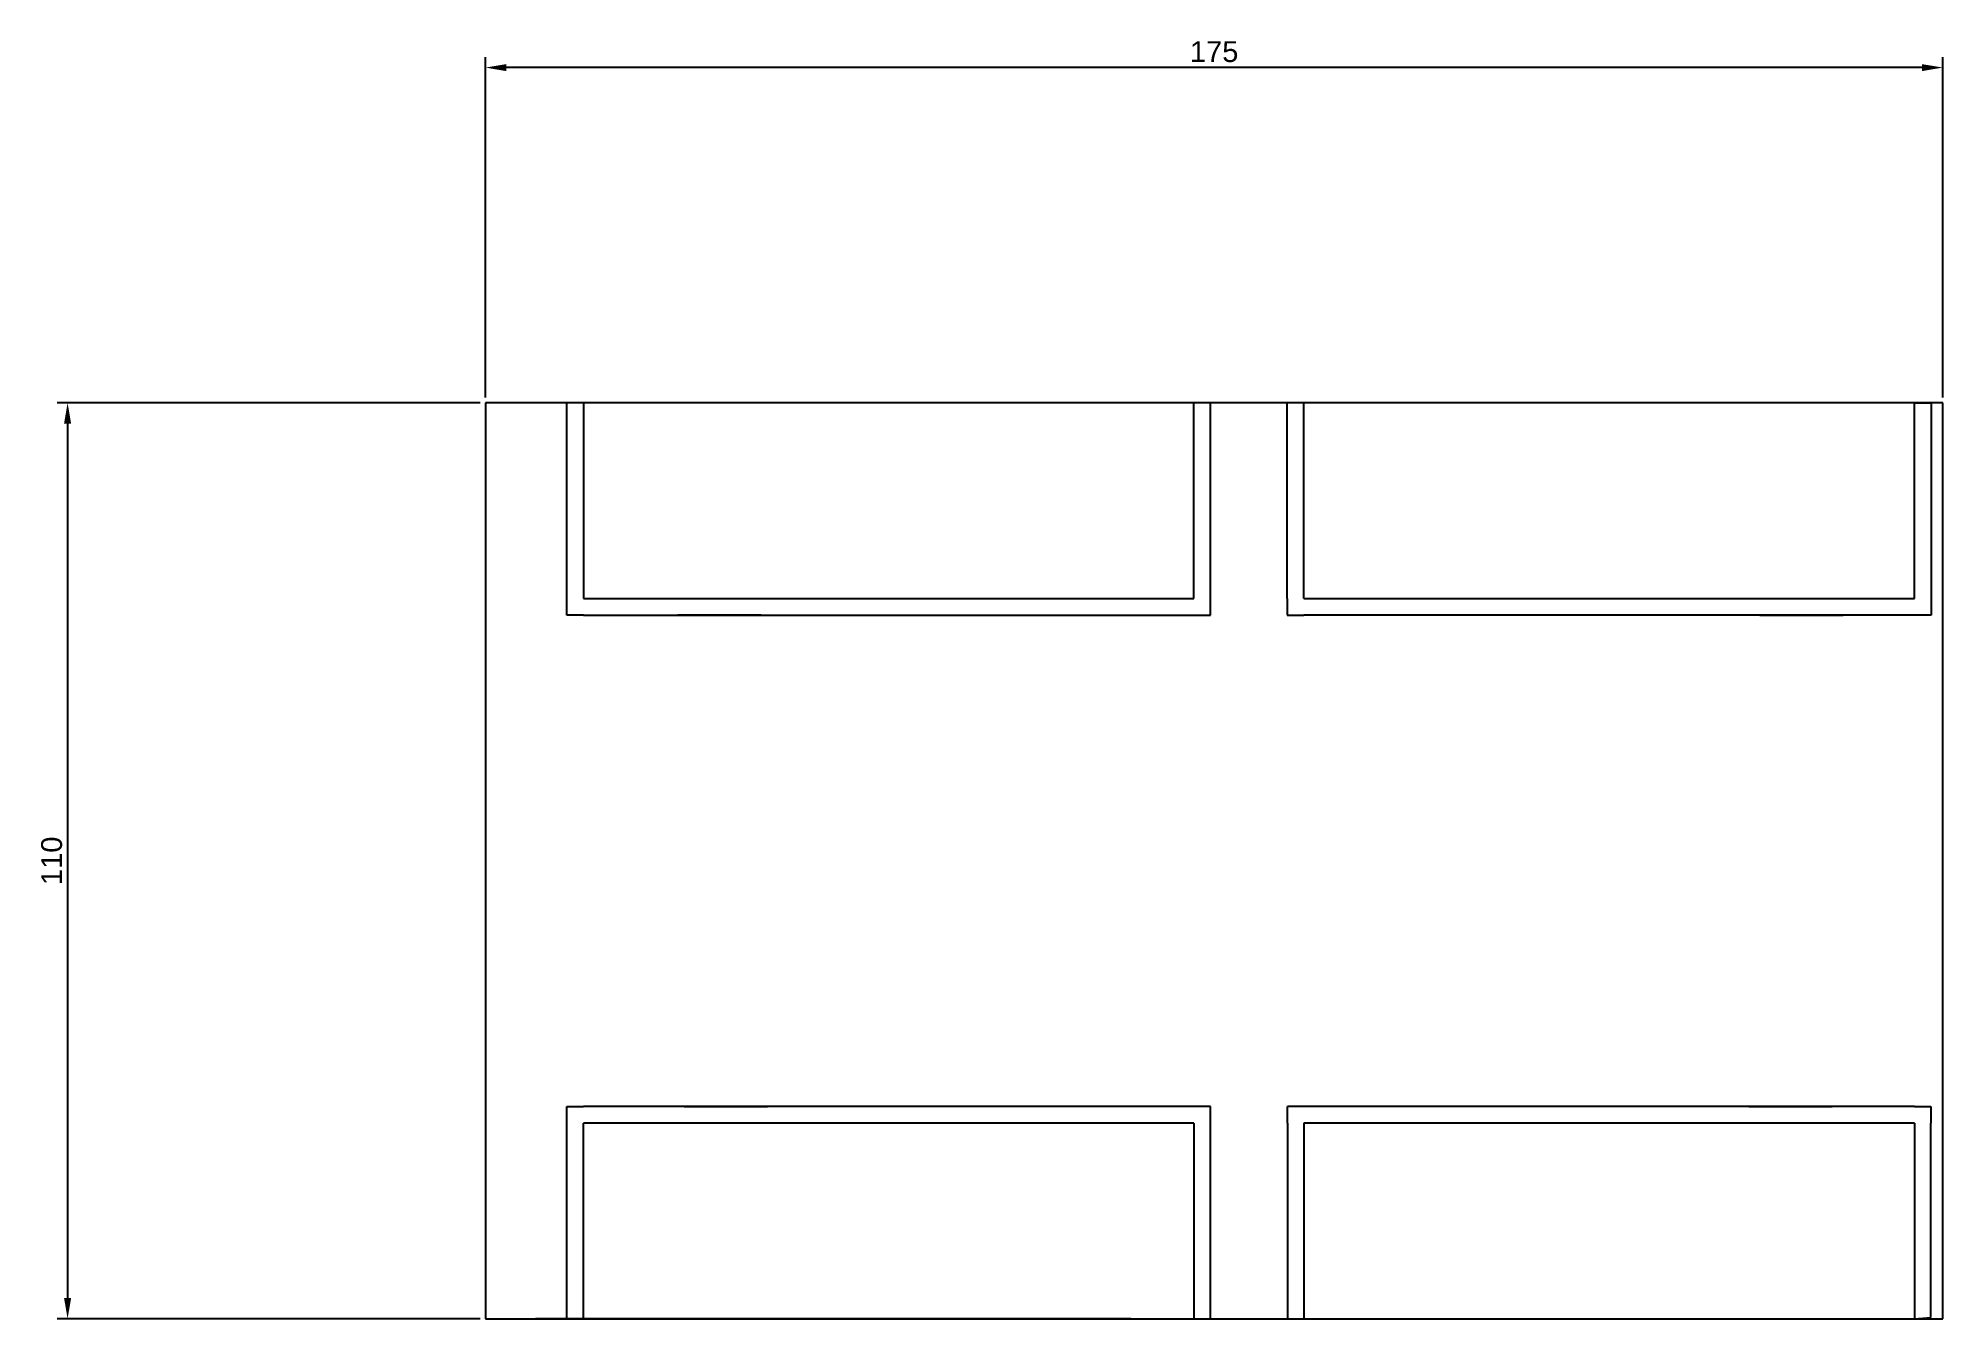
# Model space of a CAD drawing. Header units: millimetres. Extents: x 46 to 275, y 100 to 254.
import ezdxf

# ---------------------------------------------------------------- set-up
doc = ezdxf.new("R2010")
doc.units = ezdxf.units.MM
doc.styles.get("Standard").update_dxf_attribs({"font": 'arial.ttf'})
doc.dimstyles.new('ISO-25', dxfattribs={"dimtxt": 2.5, "dimasz": 2.5, "dimexe": 1.25, "dimexo": 0.625, "dimtad": 1, "dimtxsty": 'Standard', "dimcen": 2.5, "dimadec": 0, "dimazin": 0, "dimtfac": 1, "dimtmove": 0, "dimatfit": 3, "dimfxl": 1, "dimarcsym": 0})

# ---------------------------------------------------------------- blocks, each defined once
blk = doc.blocks.new('*D12')
at = {"color": 0, "lineweight": -2, "transparency": 16777216}
for p, q in [((100, 210.62), (100, 251.49)), ((272.5, 250.24), (102.5, 250.24)), ((275, 210.62), (275, 251.49))]:
    blk.add_line(p, q, dxfattribs=at)
at = {"color": 0, "transparency": 16777216}
for points in [[(102.5, 250.65), (102.5, 249.82), (100, 250.24)], [(272.5, 250.65), (272.5, 249.82), (275, 250.24)]]:
    blk.add_solid(points, dxfattribs=at)
at = {"layer": 'Defpoints', "color": 0, "transparency": 16777216}
for p in [(100, 250.24), (100, 210), (275, 210)]:
    blk.add_point(p, dxfattribs=at)
at = {"color": 0, "transparency": 16777216, "insert": (187.5, 252.14), "char_height": 2.5, "attachment_point": 5}
blk.add_mtext('175', dxfattribs=at)
blk = doc.blocks.new('*D13')
at = {"color": 0, "lineweight": -2, "transparency": 16777216}
for p, q in [((99.38, 210), (48.59, 210)), ((49.84, 207.5), (49.84, 102.5)), ((99.38, 100), (48.59, 100))]:
    blk.add_line(p, q, dxfattribs=at)
at = {"color": 0, "transparency": 16777216}
for points in [[(49.42, 207.5), (50.26, 207.5), (49.84, 210)], [(49.42, 102.5), (50.26, 102.5), (49.84, 100)]]:
    blk.add_solid(points, dxfattribs=at)
at = {"layer": 'Defpoints', "color": 0, "transparency": 16777216}
for p in [(100, 210), (49.84, 100), (100, 100)]:
    blk.add_point(p, dxfattribs=at)
at = {"color": 0, "transparency": 16777216, "insert": (47.94, 155), "char_height": 2.5, "attachment_point": 5, "rotation": 90}
blk.add_mtext('110', dxfattribs=at)

msp = doc.modelspace()

# ---------------------------------------------------------------- linework, layer by layer
for p, q in [((275, 210), (100, 210)), ((100, 210), (100, 100)), ((176.824, 210), (103.736, 210)), ((109.771, 184.5), (109.771, 210)), ((111.771, 210), (111.771, 186.5)), ((111.771, 210), (111.771, 186.5)), ((185.061, 186.5), (185.061, 210)), ((187.061, 184.5), (187.061, 210)), ((196.284, 186.5), (196.284, 210)), ((198.284, 186.5), (198.284, 210)), ((271.574, 186.5), (271.574, 210)), ((271.574, 210), (273.574, 210)), ((273.574, 210), (273.574, 186.5)), ((275, 100), (275, 210)), ((111.771, 186.5), (185.061, 186.5)), ((196.284, 186.5), (196.284, 184.5)), ((198.284, 186.5), (271.574, 186.5)), ((273.574, 186.5), (273.574, 184.5)), ((111.771, 184.5), (109.771, 184.5)), ((111.771, 184.5), (185.061, 184.5)), ((185.061, 184.5), (187.061, 184.5)), ((196.284, 184.5), (198.284, 184.5)), ((271.574, 184.5), (198.284, 184.5)), ((273.574, 184.5), (271.574, 184.5)), ((109.771, 100), (109.771, 125.488)), ((109.771, 125.488), (111.771, 125.488)), ((187.056, 125.488), (111.771, 125.488)), ((111.771, 100), (111.771, 123.503)), ((185.056, 123.503), (111.771, 123.503)), ((185.056, 123.503), (185.056, 100)), ((187.056, 123.488), (187.056, 125.488)), ((196.289, 123.503), (196.289, 125.503)), ((198.289, 125.503), (196.289, 125.503)), ((196.289, 123.503), (196.289, 100)), ((271.574, 125.503), (198.289, 125.503)), ((271.574, 123.503), (198.289, 123.503)), ((198.289, 123.503), (198.289, 100)), ((271.574, 125.503), (273.566, 125.503)), ((271.574, 123.503), (271.574, 100)), ((273.566, 125.503), (273.566, 123.503)), ((273.566, 100.177), (273.566, 123.503)), ((187.056, 100), (187.056, 123.488)), ((100, 100), (275, 100)), ((177.491, 100), (106.006, 100)), ((111.771, 100), (109.771, 100)), ((111.771, 100), (109.771, 100)), ((185.056, 100), (275, 100)), ((185.056, 100), (275, 100)), ((185.056, 100), (187.056, 100)), ((196.289, 100), (198.289, 100)), ((202.58, 100), (273.109, 100)), ((271.574, 100), (273.566, 100.177))]:
    msp.add_line(p, q)
at = {"extrusion": (3.67728e-16, -1, 0)}
msp.add_circle((128.121, 11.188, -184.5), 5, dxfattribs=at)
at = {"extrusion": (1.10318e-15, -1, 0)}
msp.add_circle((258.007, 11.285, -184.5), 5, dxfattribs=at)
at = {"extrusion": (5.66281e-16, 1, 0)}
msp.add_circle((-128.88, 13.1, 125.488), 5, dxfattribs=at)
at = {"extrusion": (0, 1, 0)}
msp.add_circle((-256.713, 11.12, 125.503), 5, dxfattribs=at)

# ---------------------------------------------------------------- dimensions: what is measured, and where the dimension line sits
dim = msp.add_linear_dim(base=(100, 250.238), p1=(275, 210), p2=(100, 210), dimstyle='ISO-25')
dim.commit()
dim.dimension.update_dxf_attribs({"geometry": '*D12', "text_midpoint": (187.5, 252.139)})
dim = msp.add_linear_dim(base=(49.841, 100), p1=(100, 210), p2=(100, 100), angle=90, dimstyle='ISO-25')
dim.commit()
dim.dimension.update_dxf_attribs({"geometry": '*D13', "text_midpoint": (47.94, 155)})

doc.saveas('drawing.dxf')
